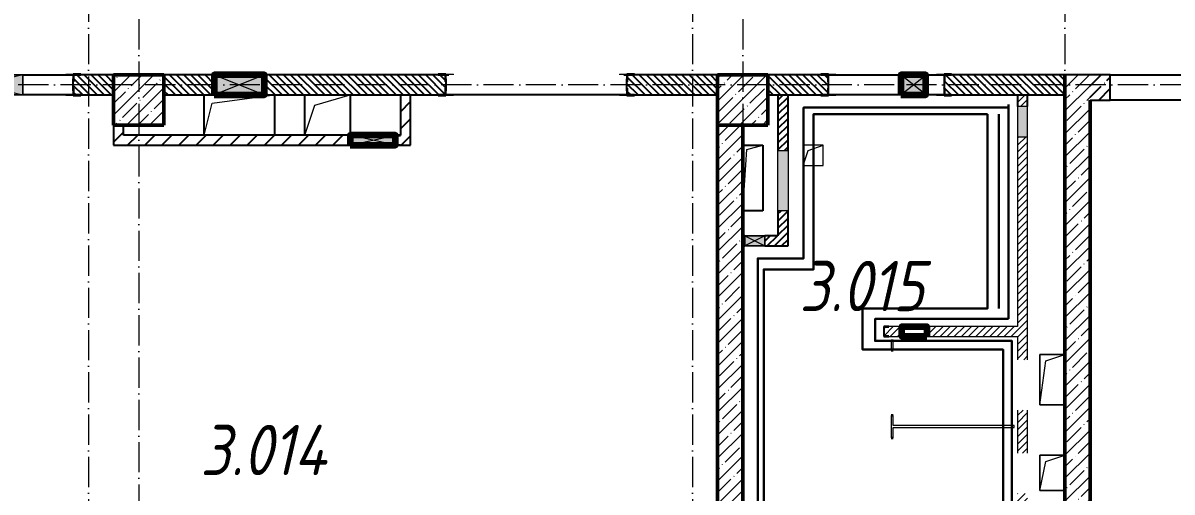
# Model space of a CAD drawing. Header units: millimetres. Extents: x -356862 to 418287, y 0 to 839748.
# Drawn here: x 198779 to 210193, y 518052 to 522713 of the extents above; entities that cross this region are included whole.
import ezdxf

# ---------------------------------------------------------------- set-up
doc = ezdxf.new("R2010")
doc.units = ezdxf.units.MM
doc.linetypes.add('50_200_ШТРИХ_1Т_ш5_п1_п1_', pattern=[700, 500, -100, 0, -100])
for name, color, linetype, lineweight in [('9.7) Заделка 956 шт', 6, 'Continuous', 158), ('A-DETL-GENF-OTLN', 7, 'Continuous', 9), ('A-DOOR-OPNG-MCUT', 7, 'Continuous', 35), ('A-FLOR-____-OTLN', 7, 'Continuous', 9), ('A-GENM-____-MCUT', 7, 'Continuous', 25), ('A-GENM-____-OTLN', 7, 'Continuous', 9), ('A-GENM-____-OTLN-1', 7, 'Continuous', 25), ('A-GLAZ-____-OTLN', 7, 'Continuous', 9), ('A-WALL-____-MCUT-2', 7, 'Continuous', 50), ('A-WALL-____-PATT-1', 7, 'Continuous', 9), ('A-WALL-FNSH-MCUT-1', 7, 'Continuous', 9), ('B2.11)', 212, 'Continuous', 30), ('B2.12)', 4, 'Continuous', 30), ('B2.2.16)', 30, 'Continuous', 30), ('B2.6.2)', 162, 'Continuous', 30), ('S-COLS-____-MCUT', 7, 'Continuous', 50), ('S-COLS-____-OTLN', 7, 'Continuous', 9), ('S-GRID-____-OTLN-1', 7, '50_200_ШТРИХ_1Т_ш5_п1_п1_', 9), ('Марки помещений', 7, 'Continuous', 9)]:
    doc.layers.add(name, color=color, linetype=linetype, lineweight=lineweight)
doc.layers.add('A-DOOR-____-OTLN-1', color=7, linetype='Continuous', lineweight=9, true_color=0xffffff)
doc.styles.add('ISOCPEUR_I_2', font='isocpeui.ttf', dxfattribs={"width": 0.85, "height": 2.3})
pattern_1 = [(45, (142429.06, 459015.94), (-114.04925, 114.04925), []), (45, (142543.1, 459015.94), (-114.04925, 114.04925), [201.612, -40.322, 3.353, -36.97])]
pattern_2 = [(45, (142429.057, 459015.94), (-35.35534, 35.35534), [])]
pattern_3 = [(45, (142429.06, 459015.94), (-84.85281, 84.85281), [])]
pattern_4 = [(135, (142429.057, 459015.94), (-35.35534, -35.35534), [])]

# ---------------------------------------------------------------- blocks, each defined once
blk = doc.blocks.new('BSC_Колонна _Прямоугольная - 500х500-V21-АР1_План отверстий 3 этажа в осях 1-64_Ю-ЯЯ')
at = {"layer": 'S-COLS-____-OTLN'}
h = blk.add_hatch(dxfattribs=at)
h.set_pattern_fill('FP_28', color=256, style=0, pattern_type=2)
h.set_pattern_definition([(45, (-63500, -62931.04), (-114.04925, 114.04925), []), (45, (-63385.95, -62931.04), (-114.04925, 114.04925), [201.613, -40.323, 3.353, -36.97])])
h.paths.add_polyline_path([(-250, -250), (250, -250), (250, 250), (-250, 250)], flags=0)
at = {"layer": 'S-COLS-____-MCUT'}
for p, q in [((250, 250), (-250, 250)), ((-250, 250), (-250, -250)), ((250, -250), (250, 250)), ((-250, -250), (250, -250))]:
    blk.add_line(p, q, dxfattribs=at)
blk = doc.blocks.new('BSC_Колонна _Прямоугольная - 500х500-V63-АР1_План отверстий 3 этажа в осях 1-64_Ю-ЯЯ')
at = {"layer": 'S-COLS-____-OTLN'}
h = blk.add_hatch(dxfattribs=at)
h.set_pattern_fill('FP_71', color=256, style=0, pattern_type=2)
h.set_pattern_definition([(45, (-57500, -62931.04), (-114.04925, 114.04925), []), (45, (-57385.95, -62931.04), (-114.04925, 114.04925), [201.613, -40.323, 3.353, -36.97])])
h.paths.add_polyline_path([(-250, -250), (250, -250), (250, 250), (-250, 250)], flags=0)
at = {"layer": 'S-COLS-____-MCUT'}
for p, q in [((250, 250), (-250, 250)), ((-250, 250), (-250, -250)), ((250, -250), (250, 250)), ((-250, -250), (250, -250))]:
    blk.add_line(p, q, dxfattribs=at)
blk = doc.blocks.new('DOR_ДУ_распашная__1Ст_Прямоугольная_ШЕР - Вн_650х2100h_Кабинки С_у-18405741-АР1_План отверстий 3 этажа в осях 1-64_Ю-ЯЯ')
at = {"layer": 'A-DOOR-OPNG-MCUT'}
for p, q in [((-325, -10), (-325, 10)), ((325, 10), (325, -10))]:
    blk.add_line(p, q, dxfattribs=at)
blk = doc.blocks.new('154_Стойка_СКБ_Уголок - СМ-2180_200-28268025-АР1_План отверстий 3 этажа в осях 1-64_Ю-ЯЯ')
at = {"layer": 'A-GENM-____-MCUT'}
for p, q in [((125, 156), (125, 81)), ((200, 156), (125, 156)), ((131, 81), (131, 150)), ((131, 150), (200, 150)), ((200, 150), (200, 156)), ((125, 81), (131, 81)), ((131, 19), (125, 19)), ((125, 19), (125, -56)), ((131, -50), (131, 19)), ((125, -56), (200, -56)), ((200, -50), (131, -50)), ((200, -56), (200, -50))]:
    blk.add_line(p, q, dxfattribs=at)
blk = doc.blocks.new('Стойка_Влож_Уголок_Опорный - Уголок-28213941-АР1_План отверстий 3 этажа в осях 1-64_Ю-ЯЯ')
at = {"layer": 'A-GENM-____-OTLN'}
for p, q in [((-212, -6), (-212, 0)), ((0, 0), (0, -6)), ((-212, -75), (-212, -6)), ((-212, -6), (-206, -6)), ((-212, -75), (-206, -75)), ((-6, -6), (0, -6)), ((-6, -75), (0, -75)), ((0, -6), (0, -75))]:
    blk.add_line(p, q, dxfattribs=at)
blk = doc.blocks.new('154_Стойка_СКБ_Уголок - СМ-2480_200-28346303-АР1_План отверстий 3 этажа в осях 1-64_Ю-ЯЯ')
at = {"layer": 'A-GENM-____-MCUT'}
for p, q in [((125, 156), (125, 81)), ((200, 156), (125, 156)), ((131, 81), (131, 150)), ((131, 150), (200, 150)), ((200, 150), (200, 156)), ((125, 81), (131, 81)), ((131, 19), (125, 19)), ((125, 19), (125, -56)), ((131, -50), (131, 19)), ((125, -56), (200, -56)), ((200, -50), (131, -50)), ((200, -56), (200, -50))]:
    blk.add_line(p, q, dxfattribs=at)
blk = doc.blocks.new('Стойка_Влож_Полоса боковая - Полоса-V164-АР1_План отверстий 3 этажа в осях 1-64_Ю-ЯЯ')
at = {"layer": 'A-GENM-____-OTLN'}
for p, q in [((-5, 60), (0, 60)), ((-5, -60), (-5, 60)), ((0, 31), (0, -31)), ((0, -60), (-5, -60))]:
    blk.add_line(p, q, dxfattribs=at)
blk = doc.blocks.new('154_Фахверк_СКБ_Швеллер - Тип_100_3960-28331862-АР1_План отверстий 3 этажа в осях 1-64_Ю-ЯЯ')
at = {"layer": 'A-GENM-____-MCUT'}
for p, q in [((175, 50), (125, 50)), ((125, 50), (125, -50)), ((128, 47), (175, 47)), ((128, -47), (128, 47)), ((175, 47), (175, 50)), ((125, -50), (175, -50)), ((175, -47), (128, -47)), ((175, -50), (175, -47))]:
    blk.add_line(p, q, dxfattribs=at)
blk = doc.blocks.new('AR_Отверстие Ниша - Лючок-32402909-АР1_План отверстий 3 этажа в осях 1-64_Ю-ЯЯ')
at = {"layer": 'A-GLAZ-____-OTLN'}
blk.add_hatch(color=256, dxfattribs=at).paths.add_polyline_path([(150, -50), (150, 50), (-150, 50), (-150, -50)], flags=0)
for p, q in [((150, 50), (-150, 50)), ((-150, 50), (-150, -50)), ((150, -50), (150, 50)), ((-150, -50), (150, -50))]:
    blk.add_line(p, q, dxfattribs=at)
blk = doc.blocks.new('AR_Отверстие Ниша - Лючок-32403432-АР1_План отверстий 3 этажа в осях 1-64_Ю-ЯЯ')
at = {"layer": 'A-GLAZ-____-OTLN'}
blk.add_hatch(color=256, dxfattribs=at).paths.add_polyline_path([(300, 50), (-300, 50), (-300, -50), (300, -50)], flags=0)
for p, q in [((-300, 50), (300, 50)), ((-300, -50), (-300, 50)), ((300, 50), (300, -50)), ((300, -50), (-300, -50))]:
    blk.add_line(p, q, dxfattribs=at)
blk = doc.blocks.new('AR_Отверстие прямоугольное _в стене_ - AR_Отверстие прямоугольное _в стене__ВК-32403462-АР1_План отверстий 3 этажа в осях 1-64_Ю-ЯЯ')
at = {"layer": 'A-GLAZ-____-OTLN'}
blk.add_hatch(color=256, dxfattribs=at).paths.add_polyline_path([(-100, -50), (100, -50), (100, 50), (-100, 50)], flags=0)
at = {"layer": 'A-DETL-GENF-OTLN'}
for p, q in [((-100, -50), (-100, 50)), ((-100, 50), (100, 50)), ((100, 50), (-100, -50)), ((-100, 50), (100, -50)), ((100, 50), (-100, 50)), ((-100, 50), (-100, -50)), ((100, 50), (100, -50)), ((100, -50), (100, 50)), ((100, -50), (-100, -50)), ((-100, -50), (100, -50))]:
    blk.add_line(p, q, dxfattribs=at)
blk = doc.blocks.new('AR_Отверстие прямоугольное _в плите_ - AR_Отверстие прямоугольное _в плите_-30459243-АР1_План отверстий 3 этажа в осях 1-64_Ю-ЯЯ')
at = {"layer": 'A-GENM-____-OTLN'}
for p, q in [((125, 175), (-125, 175)), ((-125, 175), (-125, -175)), ((-63, 112), (125, 175)), ((-125, -175), (-63, 112)), ((-125, -175), (125, -175))]:
    blk.add_line(p, q, dxfattribs=at)
blk = doc.blocks.new('AR_Отверстие прямоугольное _в плите_ - AR_Отверстие прямоугольное _в плите_-30459207-АР1_План отверстий 3 этажа в осях 1-64_Ю-ЯЯ')
at = {"layer": 'A-GENM-____-OTLN'}
for p, q in [((100, 100), (-100, 100)), ((-100, 100), (-100, -100)), ((-100, -100), (-50, 50)), ((-50, 50), (100, 100)), ((100, -100), (100, 100)), ((-100, -100), (100, -100))]:
    blk.add_line(p, q, dxfattribs=at)
blk = doc.blocks.new('AR_Отверстие прямоугольное _в плите_ - AR_Отверстие прямоугольное _в плите_-30459229-АР1_План отверстий 3 этажа в осях 1-64_Ю-ЯЯ')
at = {"layer": 'A-GENM-____-OTLN'}
for p, q in [((125, 250), (-125, 250)), ((-125, 250), (-125, -250)), ((-63, 188), (125, 250)), ((-125, -250), (-63, 188)), ((-125, -250), (125, -250))]:
    blk.add_line(p, q, dxfattribs=at)
blk = doc.blocks.new('AR_Отверстие прямоугольное _в плите_ - AR_Отверстие прямоугольное _в плите_-30459250-АР1_План отверстий 3 этажа в осях 1-64_Ю-ЯЯ')
at = {"layer": 'A-GENM-____-OTLN'}
for p, q in [((100, 325), (-100, 325)), ((-100, -325), (-60, 285)), ((-60, 285), (100, 325)), ((100, -325), (100, 325)), ((-100, -325), (100, -325))]:
    blk.add_line(p, q, dxfattribs=at)
blk = doc.blocks.new('AR_Отверстие прямоугольное _в плите_ - AR_Отверстие прямоугольное _в плите_-V188-АР1_План отверстий 3 этажа в осях 1-64_Ю-ЯЯ')
at = {"layer": 'A-GENM-____-OTLN'}
for p, q in [((-350, 200), (-350, -200)), ((-350, -200), (-270, 120)), ((-270, 120), (350, 200)), ((350, -200), (350, 200))]:
    blk.add_line(p, q, dxfattribs=at)
blk = doc.blocks.new('AR_Отверстие прямоугольное _в плите_ - AR_Отверстие прямоугольное _в плите_-30552855-АР1_План отверстий 3 этажа в осях 1-64_Ю-ЯЯ')
at = {"layer": 'A-GENM-____-OTLN'}
for p, q in [((-225, 200), (-225, -200)), ((-125, 100), (225, 200)), ((225, -200), (225, 200)), ((-225, -200), (-125, 100))]:
    blk.add_line(p, q, dxfattribs=at)
blk = doc.blocks.new('AR_Отверстие прямоугольное _в стене__БезПР - AR_Отверстие прямоугольное _в стене__БезПР-36899195-АР1_План отверстий 3 этажа в осях 1-64_Ю-ЯЯ')
at = {"layer": 'A-GLAZ-____-OTLN'}
blk.add_hatch(color=256, dxfattribs=at).paths.add_polyline_path([(-250, -100), (250, -100), (250, 100), (-250, 100)], flags=0)
at = {"layer": 'A-DETL-GENF-OTLN'}
for p, q in [((-250, -100), (-250, 100)), ((-250, 100), (250, 100)), ((250, 100), (-250, -100)), ((-250, 100), (250, -100)), ((250, 100), (-250, 100)), ((-250, 100), (-250, -100)), ((250, 100), (250, -100)), ((250, -100), (250, 100)), ((250, -100), (-250, -100)), ((-250, -100), (250, -100))]:
    blk.add_line(p, q, dxfattribs=at)
at = {"layer": 'A-GLAZ-____-OTLN'}
blk.add_line((250, 100), (-250, 100), dxfattribs=at)
blk = doc.blocks.new('AR_Отверстие прямоугольное _в стене_ - AR_Отверстие прямоугольное _в стене__ОВ-36928954-АР1_План отверстий 3 этажа в осях 1-64_Ю-ЯЯ')
at = {"layer": 'A-GLAZ-____-OTLN'}
blk.add_hatch(color=256, dxfattribs=at).paths.add_polyline_path([(-225, 50), (-225, -50), (225, -50), (225, 50)], flags=0)
at = {"layer": 'A-DETL-GENF-OTLN'}
for p, q in [((-225, 50), (225, 50)), ((225, 50), (-225, -50)), ((-225, 50), (225, -50)), ((225, 50), (-225, 50)), ((225, 50), (225, -50)), ((225, -50), (225, 50)), ((225, -50), (-225, -50)), ((-225, -50), (225, -50))]:
    blk.add_line(p, q, dxfattribs=at)
blk = doc.blocks.new('AR_Отверстие прямоугольное _в стене_ - AR_Отверстие прямоугольное _в стене__ОВ-36927705-АР1_План отверстий 3 этажа в осях 1-64_Ю-ЯЯ')
at = {"layer": 'A-GLAZ-____-OTLN'}
blk.add_hatch(color=256, dxfattribs=at).paths.add_polyline_path([(425, -100), (425, 100), (-425, 100), (-425, -100)], flags=0)
at = {"layer": 'A-DETL-GENF-OTLN'}
for p, q in [((-425, -100), (-425, 100)), ((-425, 100), (425, 100)), ((425, 100), (-425, -100)), ((-425, 100), (425, -100)), ((425, 100), (-425, 100)), ((-425, 100), (-425, -100)), ((425, 100), (425, -100)), ((425, -100), (425, 100)), ((425, -100), (-425, -100)), ((-425, -100), (425, -100))]:
    blk.add_line(p, q, dxfattribs=at)
blk = doc.blocks.new('AR_Отверстие прямоугольное _в стене__БезПР - AR_Отверстие прямоугольное _в стене__БезПР-36427681-АР1_План отверстий 3 этажа в осях 1-64_Ю-ЯЯ')
at = {"layer": 'A-GLAZ-____-OTLN'}
blk.add_hatch(color=256, dxfattribs=at).paths.add_polyline_path([(125, -100), (125, 100), (-125, 100), (-125, -100)], flags=0)
at = {"layer": 'A-DETL-GENF-OTLN'}
for p, q in [((-125, -100), (-125, 100)), ((-125, 100), (125, 100)), ((125, 100), (-125, -100)), ((-125, 100), (125, -100)), ((125, 100), (-125, 100)), ((-125, 100), (-125, -100)), ((125, 100), (125, -100)), ((125, -100), (125, 100)), ((125, -100), (-125, -100)), ((-125, -100), (125, -100))]:
    blk.add_line(p, q, dxfattribs=at)
at = {"layer": 'A-GLAZ-____-OTLN'}
blk.add_line((125, 100), (-125, 100), dxfattribs=at)
blk = doc.blocks.new('154_Фахверк_СКБ_Швеллер - Тип_100_3960_зеркало-36793856-АР1_План отверстий 3 этажа в осях 1-64_Ю-ЯЯ')
at = {"layer": 'A-GENM-____-MCUT'}
for p, q in [((175, 50), (125, 50)), ((125, 50), (125, -50)), ((128, 47), (175, 47)), ((128, -47), (128, 47)), ((175, 47), (175, 50)), ((125, -50), (175, -50)), ((175, -47), (128, -47)), ((175, -50), (175, -47))]:
    blk.add_line(p, q, dxfattribs=at)

msp = doc.modelspace()

# ---------------------------------------------------------------- hatches: boundary and pattern name
h = msp.add_hatch()
h.set_pattern_fill('FP_9', color=256, style=0, pattern_type=2)
h.set_pattern_definition(pattern_4)
h.paths.add_polyline_path([(199285.0567, 521996.983), (199679.0567, 521996.983), (199679.0567, 522196.983), (199285.0567, 522196.983), (199285.0567, 522127.983), (199279.0567, 522127.983), (199279.0567, 522065.983), (199285.0567, 522065.983), (199285.0567, 522036.983)], flags=0)
h.paths.add_polyline_path([(197206.4237, 521996.983), (197573.0567, 521996.983), (197573.0567, 522065.983), (197579.0567, 522065.983), (197579.0567, 522127.983), (197573.0567, 522127.983), (197573.0567, 522196.983), (197179.0567, 522196.983), (197179.0567, 521996.983)], flags=0)
h = msp.add_hatch()
h.set_pattern_fill('FP_9', color=256, style=0, pattern_type=2)
h.set_pattern_definition(pattern_4)
h.paths.add_polyline_path([(204785.0567, 521996.983), (205679.0567, 521996.983), (205679.0567, 522196.983), (204785.0567, 522196.983), (204785.0567, 522127.983), (204779.0567, 522127.983), (204779.0567, 522065.983), (204785.0567, 522065.983), (204785.0567, 521998.3163)], flags=0)
h.paths.add_polyline_path([(200179.0567, 521996.983), (200679.0567, 521996.983), (200679.0567, 522196.983), (200179.0567, 522196.983)], flags=0)
h.paths.add_polyline_path([(202973.0567, 521996.983), (202973.0567, 522065.983), (202979.0567, 522065.983), (202979.0567, 522127.983), (202973.0567, 522127.983), (202973.0567, 522196.983), (201179.0567, 522196.983), (201179.0567, 521996.983), (202904.0567, 521996.983)], flags=0)
h = msp.add_hatch()
h.set_pattern_fill('FP_9', color=256, style=0, pattern_type=2)
h.set_pattern_definition(pattern_4)
h.paths.add_polyline_path([(209129.0567, 521996.983), (209129.0567, 522196.983), (207935.0567, 522196.983), (207935.0567, 522127.983), (207929.0567, 522127.983), (207929.0567, 522065.983), (207935.0567, 522065.983), (207935.0567, 521996.983), (208135.0567, 521996.983)], flags=0)
h.paths.add_polyline_path([(206179.0567, 521996.983), (206773.0567, 521996.983), (206773.0567, 522065.983), (206779.0567, 522065.983), (206779.0567, 522127.983), (206773.0567, 522127.983), (206773.0567, 522196.983), (206179.0567, 522196.983)], flags=0)
h = msp.add_hatch()
h.set_pattern_fill('FP_12', color=256, style=0, pattern_type=2)
h.set_pattern_definition(pattern_1)
h.paths.add_polyline_path([(211679.0567, 521946.983), (211679.0567, 522196.983), (211179.0567, 522196.983), (211179.0567, 521946.983)], flags=0)
h.paths.add_polyline_path([(209579.0567, 521946.983), (209578.6737, 522196.983), (209379.0567, 522196.983), (209379.0567, 521946.983), (209578.6737, 521946.983)], flags=0)
h = msp.add_hatch()
h.set_pattern_fill('FP_7', color=256, style=0, pattern_type=2)
h.set_pattern_definition(pattern_3)
h.paths.add_polyline_path([(202529.0567, 521596.983), (202629.0567, 521596.983), (202629.0567, 521996.983), (202529.0567, 521996.983)], flags=0)
h = msp.add_hatch()
h.set_pattern_fill('FP_8', color=256, style=0, pattern_type=2)
h.set_pattern_definition(pattern_2)
h.paths.add_polyline_path([(206279.0567, 520596.983), (206379.0567, 520596.983), (206379.0567, 520846.983), (206279.0567, 520846.983)], flags=0)
h.paths.add_polyline_path([(206379.0567, 521446.983), (206379.0567, 521996.983), (206279.0567, 521996.983), (206279.0567, 521446.983)], flags=0)
h = msp.add_hatch()
h.set_pattern_fill('FP_7', color=256, style=0, pattern_type=2)
h.set_pattern_definition(pattern_3)
h.paths.add_polyline_path([(199779.0567, 521596.983), (199779.0567, 521696.983), (199679.0567, 521696.983), (199679.0567, 521596.983)], flags=0)
h = msp.add_hatch()
h.set_pattern_fill('FP_7', color=256, style=0, pattern_type=2)
h.set_pattern_definition(pattern_3)
h.paths.add_polyline_path([(202029.0567, 521496.983), (202029.0567, 521596.983), (199679.0567, 521596.983), (199679.0567, 521496.983), (200741.3523, 521496.983)], flags=0)
h.paths.add_polyline_path([(202629.0567, 521496.983), (202629.0567, 521596.983), (202529.0567, 521596.983), (202529.0567, 521593.983), (202482.0567, 521593.983), (202482.0567, 521499.983), (202529.0567, 521499.983), (202529.0567, 521496.983)], flags=0)
h = msp.add_hatch()
h.set_pattern_fill('FP_8', color=256, style=0, pattern_type=2)
h.set_pattern_definition(pattern_2)
h.paths.add_polyline_path([(206379.0567, 520496.983), (206379.0567, 520596.983), (206149.0567, 520596.983), (206149.0567, 520496.983)], flags=0)
h.paths.add_polyline_path([(205929.0567, 520496.983), (205949.0567, 520496.983), (205949.0567, 520596.983), (205929.0567, 520596.983)], flags=0)
at = {"layer": 'A-WALL-____-PATT-1'}
h = msp.add_hatch(dxfattribs=at)
h.set_pattern_fill('FP_12', color=256, style=0, pattern_type=2)
h.set_pattern_definition(pattern_1)
h.paths.add_polyline_path([(209129.0567, 514696.983), (209379.0567, 514696.983), (209379.0567, 522196.983), (209129.0567, 522196.983), (209129.0567, 516239.3938)], flags=0)
h = msp.add_hatch(dxfattribs=at)
h.set_pattern_fill('FP_8', color=256, style=0, pattern_type=2)
h.set_pattern_definition(pattern_2)
h.paths.add_polyline_path([(208659.0567, 514446.983), (208759.0567, 514446.983), (208759.0567, 514546.983), (208659.0567, 514546.983)], flags=0)
h.paths.add_polyline_path([(208751.2897, 514846.983), (208759.0567, 514846.983), (208759.0567, 516996.983), (208756.0567, 516996.983), (208756.0567, 517043.983), (208662.0567, 517043.983), (208662.0567, 516996.983), (208659.0567, 516996.983), (208659.0567, 514846.983)], flags=0)
h.paths.add_polyline_path([(208756.0567, 517046.983), (208759.0567, 517046.983), (208759.0567, 518036.983), (208659.0567, 518036.983), (208659.0567, 517046.983), (208708.5713, 517046.983)], flags=0)
h.paths.add_polyline_path([(208681.581, 518436.983), (208759.0567, 518436.983), (208759.0567, 518866.983), (208659.0567, 518866.983), (208659.0567, 518436.983)], flags=0)
h.paths.add_polyline_path([(208759.0567, 519366.983), (208759.0567, 521581.983), (208659.0567, 521581.983), (208659.0567, 519366.983), (208663.5227, 519366.983)], flags=0)
h.paths.add_polyline_path([(208759.0567, 521881.983), (208759.0567, 521996.983), (208659.0567, 521996.983), (208659.0567, 521881.983), (208754.2651, 521881.983)], flags=0)
h = msp.add_hatch(dxfattribs=at)
h.set_pattern_fill('FP_12', color=256, style=0, pattern_type=2)
h.set_pattern_definition(pattern_1)
h.paths.add_polyline_path([(205929.0567, 514696.983), (205929.0567, 521696.983), (205679.0567, 521696.983), (205679.0567, 514696.983)], flags=0)
h = msp.add_hatch(dxfattribs=at)
h.set_pattern_fill('FP_8', color=256, style=0, pattern_type=2)
h.set_pattern_definition(pattern_2)
h.paths.add_polyline_path([(207379.0567, 519596.983), (207509.0567, 519596.983), (207509.0567, 519696.983), (207379.0567, 519696.983), (207379.0567, 519693.983), (207332.0567, 519693.983), (207332.0567, 519599.983), (207379.0567, 519599.983)], flags=0)
h.paths.add_polyline_path([(207759.0567, 519596.983), (208659.0567, 519596.983), (208659.0567, 519696.983), (207759.0567, 519696.983)], flags=0)

# ---------------------------------------------------------------- linework, layer by layer
for p, q in [((198779.0567, 522196.983), (199279.0567, 522196.983)), ((199679.0567, 522196.983), (199354.0567, 522196.983)), ((200679.0567, 522196.983), (200179.0567, 522196.983)), ((202904.0567, 522196.983), (201179.0567, 522196.983)), ((202979.0567, 522196.983), (203009.0567, 522196.983)), ((204749.0567, 522196.983), (204779.0567, 522196.983)), ((205679.0567, 522196.983), (204854.0567, 522196.983)), ((206704.0567, 522196.983), (206179.0567, 522196.983)), ((206779.0567, 522196.983), (207504.0567, 522196.983)), ((207754.0567, 522196.983), (207929.0567, 522196.983)), ((209129.0567, 522196.983), (208004.0567, 522196.983)), ((209129.0567, 521996.983), (209129.0567, 522196.983)), ((209579.0567, 522196.983), (209129.0567, 522196.983)), ((209579.0567, 521946.983), (209579.0567, 522196.983)), ((209579.0567, 522196.983), (211179.0567, 522196.983)), ((206779.0567, 522065.983), (206779.0567, 522127.983)), ((207929.0567, 522127.983), (207929.0567, 522065.983)), ((199279.0567, 521996.983), (198779.0567, 521996.983)), ((199354.0567, 521996.983), (199679.0567, 521996.983)), ((200179.0567, 521996.983), (200679.0567, 521996.983)), ((200579.0567, 521596.983), (200579.0567, 521996.983)), ((201179.0567, 521996.983), (202904.0567, 521996.983)), ((201279.0567, 521996.983), (201279.0567, 521596.983)), ((201579.0567, 521596.983), (201579.0567, 521996.983)), ((202029.0567, 521996.983), (202029.0567, 521596.983)), ((202529.0567, 521996.983), (202529.0567, 521596.983)), ((202629.0567, 521496.983), (202629.0567, 521996.983)), ((204779.0567, 521996.983), (202979.0567, 521996.983)), ((204854.0567, 521996.983), (205679.0567, 521996.983)), ((206179.0567, 521996.983), (206704.0567, 521996.983)), ((206279.0567, 521996.983), (206279.0567, 521446.983)), ((206379.0567, 521446.983), (206379.0567, 521996.983)), ((207504.0567, 521996.983), (206779.0567, 521996.983)), ((207929.0567, 521996.983), (207754.0567, 521996.983)), ((208004.0567, 521996.983), (209129.0567, 521996.983)), ((208659.0567, 521996.983), (208659.0567, 521881.983)), ((208759.0567, 521881.983), (208759.0567, 521996.983)), ((209379.0567, 521946.983), (209579.0567, 521946.983)), ((211179.0567, 521946.983), (209579.0567, 521946.983)), ((199679.0567, 521696.983), (199679.0567, 521496.983)), ((199779.0567, 521596.983), (199779.0567, 521696.983)), ((202029.0567, 521596.983), (199779.0567, 521596.983)), ((199679.0567, 521496.983), (202029.0567, 521496.983)), ((202529.0567, 521496.983), (202629.0567, 521496.983)), ((205929.0567, 521496.983), (206129.0567, 521496.983)), ((206129.0567, 521496.983), (206129.0567, 520846.983)), ((206129.0567, 520846.983), (205929.0567, 520846.983)), ((206279.0567, 520846.983), (206279.0567, 520596.983)), ((206379.0567, 520496.983), (206379.0567, 520846.983)), ((205949.0567, 520596.983), (205929.0567, 520596.983)), ((205929.0567, 520596.983), (205929.0567, 520496.983)), ((206279.0567, 520596.983), (206149.0567, 520596.983)), ((205929.0567, 520496.983), (205949.0567, 520496.983)), ((206149.0567, 520496.983), (206379.0567, 520496.983))]:
    msp.add_line(p, q)
at = {"layer": '9.7) Заделка 956 шт'}
for points in [[(200679.0567, 521996.983), (201179.0567, 521996.983), (201179.0567, 522196.983), (200679.0567, 522196.983)], [(207499.0567, 521996.983), (207749.0567, 521996.983), (207749.0567, 522196.983), (207499.0567, 522196.983)], [(202029.0567, 521496.983), (202479.0567, 521496.983), (202479.0567, 521596.983), (202029.0567, 521596.983)], [(207759.0567, 519596.983), (207509.0567, 519596.983), (207509.0567, 519696.983), (207759.0567, 519696.983)]]:
    msp.add_lwpolyline(points, close=True, dxfattribs=at)
at = {"layer": 'A-FLOR-____-OTLN'}
for p, q in [((208879.0567, 519416.983), (209129.0567, 519416.983)), ((208879.0567, 518916.983), (208879.0567, 519416.983)), ((209129.0567, 518916.983), (208879.0567, 518916.983)), ((208879.0567, 518416.983), (209129.0567, 518416.983)), ((208879.0567, 518066.983), (208879.0567, 518416.983)), ((209129.0567, 518066.983), (208879.0567, 518066.983))]:
    msp.add_line(p, q, dxfattribs=at)
at = {"layer": 'A-WALL-____-MCUT-2'}
for p, q in [((209129.0567, 522196.983), (209129.0567, 514696.983)), ((209379.0567, 514696.983), (209379.0567, 521946.983)), ((205679.0567, 521696.983), (205679.0567, 514696.983)), ((205929.0567, 514696.983), (205929.0567, 521696.983))]:
    msp.add_line(p, q, dxfattribs=at)
at = {"layer": 'A-WALL-FNSH-MCUT-1'}
for p, q in [((208659.0567, 521581.983), (208659.0567, 519696.983)), ((208759.0567, 519366.983), (208759.0567, 521581.983)), ((207509.0567, 519696.983), (207379.0567, 519696.983)), ((208659.0567, 519696.983), (207759.0567, 519696.983)), ((207379.0567, 519596.983), (207509.0567, 519596.983)), ((207759.0567, 519596.983), (208659.0567, 519596.983)), ((208659.0567, 519596.983), (208659.0567, 519366.983)), ((207424.0567, 519561.983), (207404.0567, 519561.983)), ((207404.0567, 519561.983), (207404.0567, 519461.983)), ((207424.0567, 519461.983), (207424.0567, 519561.983)), ((207404.0567, 518811.983), (207404.0567, 518591.983)), ((207424.0567, 518711.983), (207424.0567, 518811.983)), ((208659.0567, 518866.983), (208659.0567, 518436.983)), ((208759.0567, 518436.983), (208759.0567, 518866.983)), ((208624.0567, 518711.983), (207424.0567, 518711.983)), ((207424.0567, 518691.983), (208624.0567, 518691.983)), ((207424.0567, 518591.983), (207424.0567, 518691.983)), ((208624.0567, 518691.983), (208624.0567, 518711.983))]:
    msp.add_line(p, q, dxfattribs=at)
at = {"layer": 'B2.11)'}
msp.add_lwpolyline([(208567.5854, 519771.3764), (207243.8478, 519771.3764), (207243.8478, 519553.6308), (208603.4164, 519553.6308), (208603.4164, 514580.634), (206374.5654, 514580.634), (206374.5654, 514811.1983), (206087.9989, 514811.1983), (206087.9989, 515618.4257), (206409.5122, 515618.4257), (206409.5122, 516465.3832), (206077.5064, 516465.3832), (206077.5064, 520372.769), (206533.3007, 520372.769), (206533.3007, 521871.4836), (208567.5854, 521871.4836)], dxfattribs=at)
at = {"layer": 'B2.12)'}
msp.add_lwpolyline([(208471.6131, 521806.5352), (208471.6131, 519876.9576)], dxfattribs=at)
at = {"layer": 'B2.2.16)'}
msp.add_lwpolyline([(208361.0038, 521806.5352), (206633.2621, 521806.5352), (206633.2621, 520263.8709), (206137.3115, 520263.8709), (206137.3115, 516545.4338), (206534.2386, 516545.4338), (206534.2386, 515516.8129), (206178.8323, 515516.8129), (206178.8323, 514907.1681), (206474.507, 514907.1681), (206474.507, 514648.1862), (208514.9533, 514648.1862), (208514.9533, 519467.7798), (207118.4914, 519467.7798), (207118.4914, 519876.6772), (208361.0038, 519876.6772), (208361.0038, 521806.5352)], dxfattribs=at)
at = {"layer": 'B2.6.2)'}
msp.add_lwpolyline([(208567.5854, 521903.8777), (208567.5854, 519771.3764)], dxfattribs=at)
at = {"layer": 'S-GRID-____-OTLN-1', "color": 251, "ltscale": 0.6, "true_color": 0x636466}
for p, q in [((199429.0567, 549908.7924), (199429.0567, 511907.5288)), ((205429.0567, 549908.7924), (205429.0567, 511907.5288)), ((209129.0567, 549908.7924), (209129.0567, 511907.5288)), ((199929.0567, 549635.4446), (199929.0567, 512055.4651)), ((205929.0567, 549635.4446), (205929.0567, 512050.5111)), ((246503.4633, 522096.983), (137760.2865, 522096.983))]:
    msp.add_line(p, q, dxfattribs=at)

# ---------------------------------------------------------------- block references
for name, p in [('AR_Отверстие прямоугольное _в стене_ - AR_Отверстие прямоугольное _в стене__ОВ-36927705-АР1_План отверстий 3 этажа в осях 1-64_Ю-ЯЯ', (198354.0567, 522096.983)), ('154_Стойка_СКБ_Уголок - СМ-2480_200-28346303-АР1_План отверстий 3 этажа в осях 1-64_Ю-ЯЯ', (199154.0567, 522046.983)), ('BSC_Колонна _Прямоугольная - 500х500-V63-АР1_План отверстий 3 этажа в осях 1-64_Ю-ЯЯ', (199929.0567, 521946.983)), ('AR_Отверстие прямоугольное _в стене__БезПР - AR_Отверстие прямоугольное _в стене__БезПР-36899195-АР1_План отверстий 3 этажа в осях 1-64_Ю-ЯЯ', (200929.0567, 522096.983)), ('154_Стойка_СКБ_Уголок - СМ-2480_200-28346303-АР1_План отверстий 3 этажа в осях 1-64_Ю-ЯЯ', (204654.0567, 522046.983)), ('BSC_Колонна _Прямоугольная - 500х500-V21-АР1_План отверстий 3 этажа в осях 1-64_Ю-ЯЯ', (205929.0567, 521946.983)), ('AR_Отверстие прямоугольное _в стене__БезПР - AR_Отверстие прямоугольное _в стене__БезПР-36427681-АР1_План отверстий 3 этажа в осях 1-64_Ю-ЯЯ', (207629.0567, 522096.983)), ('154_Стойка_СКБ_Уголок - СМ-2180_200-28268025-АР1_План отверстий 3 этажа в осях 1-64_Ю-ЯЯ', (207804.0567, 522046.983)), ('Стойка_Влож_Полоса боковая - Полоса-V164-АР1_План отверстий 3 этажа в осях 1-64_Ю-ЯЯ', (199279.0567, 522096.983)), ('Стойка_Влож_Полоса боковая - Полоса-V164-АР1_План отверстий 3 этажа в осях 1-64_Ю-ЯЯ', (204779.0567, 522096.983)), ('AR_Отверстие прямоугольное _в плите_ - AR_Отверстие прямоугольное _в плите_-V188-АР1_План отверстий 3 этажа в осях 1-64_Ю-ЯЯ', (200929.0567, 521796.983)), ('AR_Отверстие прямоугольное _в плите_ - AR_Отверстие прямоугольное _в плите_-30552855-АР1_План отверстий 3 этажа в осях 1-64_Ю-ЯЯ', (201804.0567, 521796.983)), ('154_Фахверк_СКБ_Швеллер - Тип_100_3960_зеркало-36793856-АР1_План отверстий 3 этажа в осях 1-64_Ю-ЯЯ', (202354.0567, 521546.983)), ('AR_Отверстие прямоугольное _в плите_ - AR_Отверстие прямоугольное _в плите_-30459250-АР1_План отверстий 3 этажа в осях 1-64_Ю-ЯЯ', (206029.0567, 521171.983)), ('AR_Отверстие прямоугольное _в плите_ - AR_Отверстие прямоугольное _в плите_-30459207-АР1_План отверстий 3 этажа в осях 1-64_Ю-ЯЯ', (206629.0567, 521396.983)), ('AR_Отверстие прямоугольное _в стене_ - AR_Отверстие прямоугольное _в стене__ВК-32403462-АР1_План отверстий 3 этажа в осях 1-64_Ю-ЯЯ', (206049.0567, 520546.983))]:
    msp.add_blockref(name, p)
for name, p, rotation in [('Стойка_Влож_Уголок_Опорный - Уголок-28213941-АР1_План отверстий 3 этажа в осях 1-64_Ю-ЯЯ', (199279.0567, 521990.983), 269.9999999999996), ('154_Стойка_СКБ_Уголок - СМ-2480_200-28346303-АР1_План отверстий 3 этажа в осях 1-64_Ю-ЯЯ', (203104.0567, 522146.983), 180), ('Стойка_Влож_Уголок_Опорный - Уголок-28213941-АР1_План отверстий 3 этажа в осях 1-64_Ю-ЯЯ', (202979.0567, 522202.983), 89.99999999999962), ('Стойка_Влож_Уголок_Опорный - Уголок-28213941-АР1_План отверстий 3 этажа в осях 1-64_Ю-ЯЯ', (204779.0567, 521990.983), 269.9999999999996), ('154_Стойка_СКБ_Уголок - СМ-2180_200-28268025-АР1_План отверстий 3 этажа в осях 1-64_Ю-ЯЯ', (206904.0567, 522146.983), 180), ('Стойка_Влож_Уголок_Опорный - Уголок-28213941-АР1_План отверстий 3 этажа в осях 1-64_Ю-ЯЯ', (206779.0567, 522202.983), 89.99999999999955), ('Стойка_Влож_Уголок_Опорный - Уголок-28213941-АР1_План отверстий 3 этажа в осях 1-64_Ю-ЯЯ', (207929.0567, 521990.983), 269.9999999999995), ('Стойка_Влож_Полоса боковая - Полоса-V164-АР1_План отверстий 3 этажа в осях 1-64_Ю-ЯЯ', (202979.0567, 522096.983), 180), ('AR_Отверстие Ниша - Лючок-32402909-АР1_План отверстий 3 этажа в осях 1-64_Ю-ЯЯ', (208709.0567, 521731.983), 270.0000000000001), ('AR_Отверстие прямоугольное _в стене_ - AR_Отверстие прямоугольное _в стене__ОВ-36928954-АР1_План отверстий 3 этажа в осях 1-64_Ю-ЯЯ', (202254.0567, 521546.983), 180), ('AR_Отверстие Ниша - Лючок-32403432-АР1_План отверстий 3 этажа в осях 1-64_Ю-ЯЯ', (206329.0567, 521146.983), 270)]:
    msp.add_blockref(name, p, dxfattribs=dict(rotation=rotation))
at = {"layer": 'A-DOOR-____-OTLN-1', "rotation": 270}
for p in [(207414.0567, 519136.983), (207414.0567, 518266.983)]:
    msp.add_blockref('DOR_ДУ_распашная__1Ст_Прямоугольная_ШЕР - Вн_650х2100h_Кабинки С_у-18405741-АР1_План отверстий 3 этажа в осях 1-64_Ю-ЯЯ', p, dxfattribs=at)
at = {"layer": 'A-GENM-____-OTLN'}
for name, p in [('AR_Отверстие прямоугольное _в плите_ - AR_Отверстие прямоугольное _в плите_-30459229-АР1_План отверстий 3 этажа в осях 1-64_Ю-ЯЯ', (209004.0567, 519166.983)), ('AR_Отверстие прямоугольное _в плите_ - AR_Отверстие прямоугольное _в плите_-30459243-АР1_План отверстий 3 этажа в осях 1-64_Ю-ЯЯ', (209004.0567, 518241.983))]:
    msp.add_blockref(name, p, dxfattribs=at)
at = {"layer": 'A-GENM-____-OTLN-1'}
msp.add_blockref('154_Фахверк_СКБ_Швеллер - Тип_100_3960-28331862-АР1_План отверстий 3 этажа в осях 1-64_Ю-ЯЯ', (207204.0567, 519646.983), dxfattribs=at)

# ---------------------------------------------------------------- texts
at = {"layer": 'Марки помещений', "char_height": 500, "attachment_point": 1, "style": 'ISOCPEUR_I_2'}
for s, insert, width in [('3.015', (206492.5429, 520349.0549), 737.5525), ('3.014', (200541.0324, 518719.6636), 769.62)]:
    msp.add_mtext(s, dxfattribs=dict(at, insert=insert, width=width))

doc.saveas('drawing.dxf')
